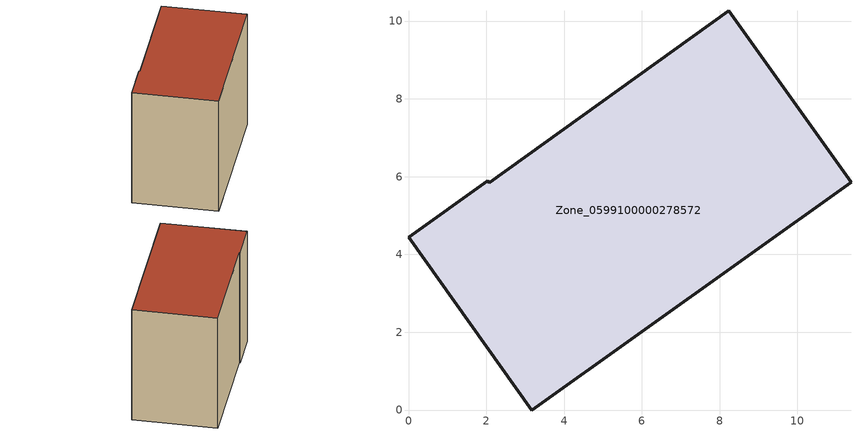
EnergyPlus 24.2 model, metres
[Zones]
Zone_0599100000278572
 floor ground (C_G): 3.17,0 0,4.44 2.03,5.9 2.08,5.84 8.23,10.26 11.38,5.86 z0
 wall outside (C_F): 0,4.44 3.17,0 11.38,5.86 8.23,10.26 2.08,5.84 2.03,5.9 0,4.44 z0:8.08
 roof outside (C_R): 2.03,5.9 0,4.44 3.17,0 11.38,5.86 8.23,10.26 2.08,5.84 z8.08
[BUILDING]
Pand.0599100000278572: North Axis=0; Terrain=City; Loads Convergence Tolerance Value=0.04; Temperature Convergence Tolerance Value=0.4; Solar Distribution=FullExterior; Maximum Number of Warmup Days=25; Minimum Number of Warmup Days=1
[Site:Location]
Rotterdam.The.Hague.AP_ZH_NLD Design_Conditions: Latitude=51.96; Longitude=4.45; Time Zone=1; Elevation=-4.5
[SITE:GROUNDTEMPERATURE:BUILDINGSURFACE]
18, 18, 18, 18, 18, 18, 18, 18, 18, 18, 18, 18
[MATERIAL] Thermal Absorptance=0.9; Solar Absorptance=0.7; Visible Absorptance=0.7
Name | Roughness | Thickness | Conductivity | Density | Specific Heat
G.TI.1975-1991 | MediumSmooth | 0.15 | 0.288461 | 540 | 1210
F.TI.1975-1991 | Rough | 0.3 | 0.230769 | 1920 | 840
R.TI.1975-1991 | MediumRough | 0.2 | 0.153846 | 1500 | 1000
[CONSTRUCTION]
C_G: G.TI.1975-1991
C_F: F.TI.1975-1991
C_R: R.TI.1975-1991
[ZONE]
Zone_0599100000278572: Type=1; Multiplier=1; Ceiling Height=Autocalculate; Volume=Autocalculate; Floor Area=autocalculate; Part of Total Floor Area=Yes
[ZONEINFILTRATION:DESIGNFLOWRATE]
Infil_Zone_0599100000278572: Zone or ZoneList or Space or SpaceList=Zone_0599100000278572; Schedule=AlwaysOn; Design Flow Rate Calculation Method=Flow/Area; Flow Rate per Floor Area=0.003; Constant Term Coefficient=1; Temperature Term Coefficient=0; Velocity Term Coefficient=0; Velocity Squared Term Coefficient=0
[HVACTEMPLATE:ZONE:IDEALLOADSAIRSYSTEM]
Zone_0599100000278572: Maximum Heating Supply Air Temperature=50; Minimum Cooling Supply Air Temperature=13; Maximum Heating Supply Air Humidity Ratio=0.0156; Minimum Cooling Supply Air Humidity Ratio=0.0077; Heating Limit=NoLimit; Cooling Limit=NoLimit; Dehumidification Control Type=ConstantSensibleHeatRatio; Cooling Sensible Heat Ratio=0.7; Dehumidification Setpoint=60; Humidification Control Type=None; Humidification Setpoint=30; Outdoor Air Method=None; Outdoor Air Flow Rate per Person=0.00944; Outdoor Air Flow Rate per Zone Floor Area=0; Outdoor Air Flow Rate per Zone=0; Demand Controlled Ventilation Type=None; Outdoor Air Economizer Type=NoEconomizer; Heat Recovery Type=None; Sensible Heat Recovery Effectiveness=0.7; Latent Heat Recovery Effectiveness=0.65
[ZONECONTROL:THERMOSTAT]
ThermostatControl_Zone_0599100000278572: Zone or ZoneList=Zone_0599100000278572; Control Type Schedule=DualSetpointControlType; Control 1=Thermostat_Zone_0599100000278572; Temperature Difference Between Cutout And Setpoint=0
[THERMOSTATSETPOINT:DUALSETPOINT]
Thermostat_Zone_0599100000278572: Heating Setpoint Temperature Schedule=HeatingSetpoint_Zone_0599100000278572; Cooling Setpoint Temperature Schedule=CoolingSetpoint_Zone_0599100000278572
[SCHEDULE:COMPACT]
HeatingSetpoint_Zone_0599100000278572: Through: 12/31, For: AllDays, Until: 24:00, 21
CoolingSetpoint_Zone_0599100000278572: Through: 12/31, For: AllDays, Until: 24:00, 24
DualSetpointControlType: Through: 12/31, For: AllDays, Until: 24:00, 4
AlwaysOn: Through: 12/31, For: AllDays, Until: 24:00, 1
